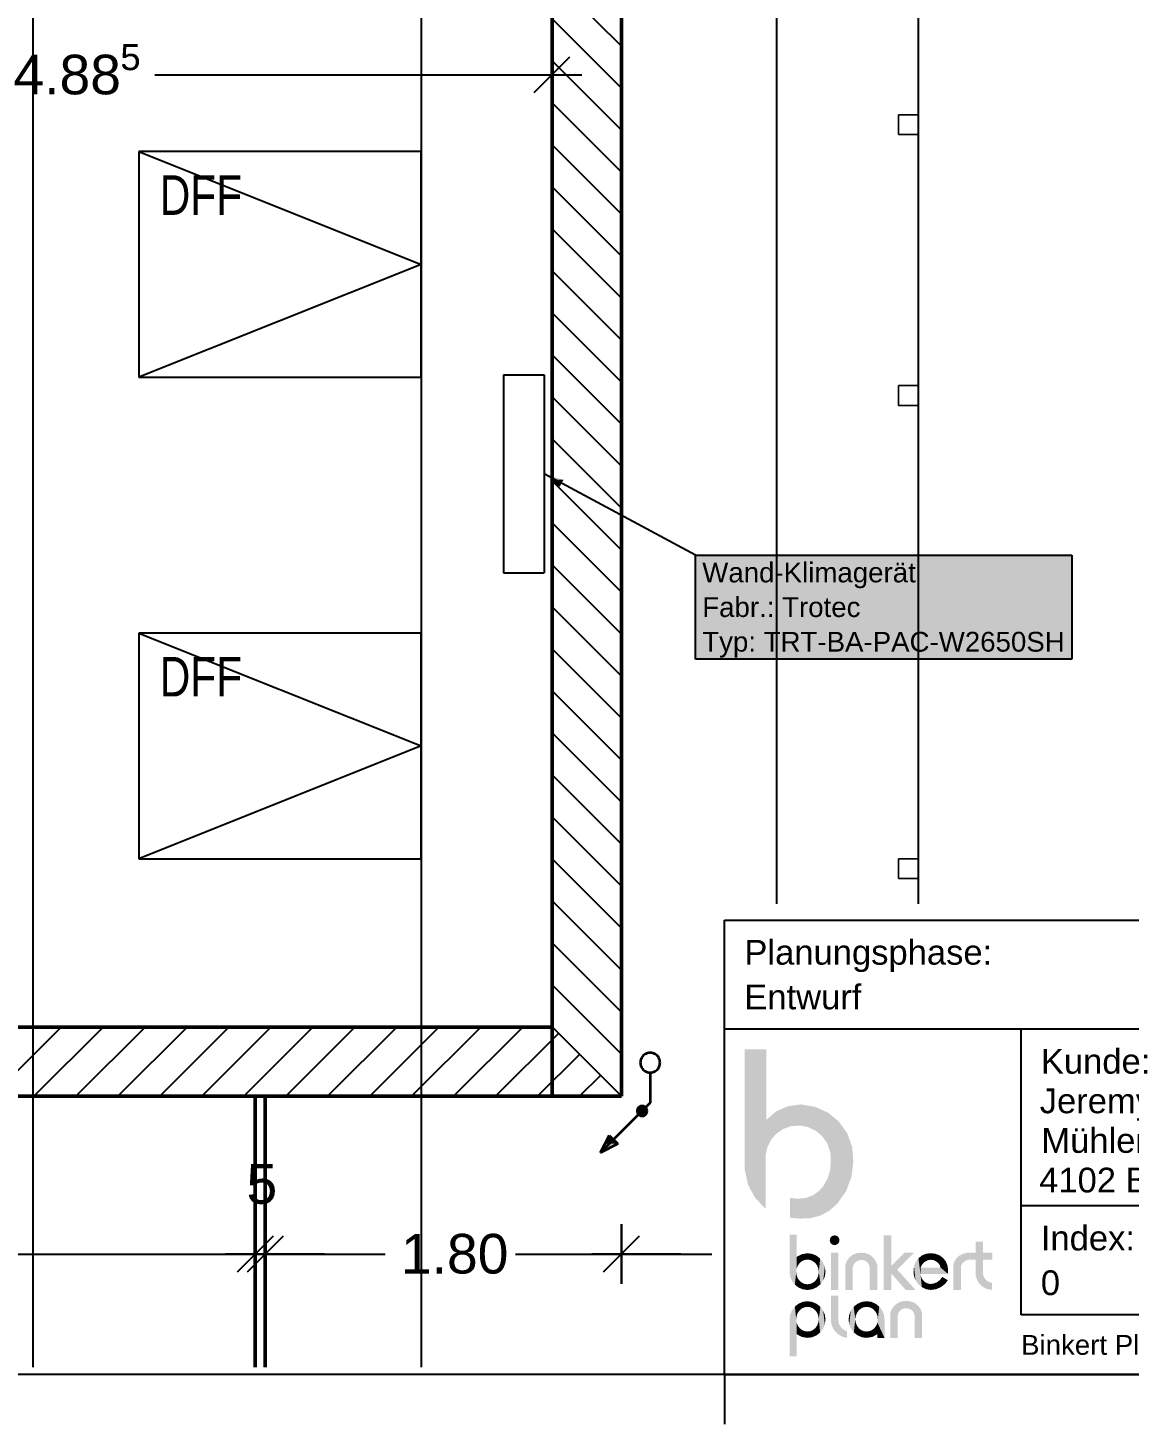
# Model space of a CAD drawing. Extents: x 0 to 756, y -25 to 420.
# Drawn here: x 333.6 to 444.9, y 0 to 141 of the extents above; entities that cross this region are included whole.
import ezdxf
from ezdxf.lldxf.tags import DXFTag

# ---------------------------------------------------------------- set-up
doc = ezdxf.new("R2010")
doc.units = 0
doc.layers.get('0').update_dxf_attribs({"lineweight": 25})
doc.layers.get('DEFPOINTS').update_dxf_attribs({"lineweight": 25})
for name, color, linetype, lineweight in [('A_Aussenwand', 7, 'Continuous', 25), ('Allgemein01', 7, 'Continuous', 13), ('Allgemein03', 7, 'Continuous', 25), ('Pfosten_ Stützen', 7, 'Continuous', 13), ('Standard', 7, 'Continuous', 25), ('Stütze Holz', 7, 'Continuous', 13), ('Wand Holz nicht tragend', 7, 'Continuous', 13), ('Wand Holz tragend', 7, 'Continuous', 13), ('X_Plankopf_PB', 7, 'Continuous', 25), ('X_Planrahmen', 7, 'Continuous', 25)]:
    doc.layers.add(name, color=color, linetype=linetype, lineweight=lineweight)
for name, color, linetype, lineweight, true_color in [('A_Dach', 1, 'Continuous', 25, 0xff0000), ('H_Heizung', 1, 'Continuous', 25, 0xff0000), ('S_Regenwasser', 7, 'Continuous', 35, 0x0080ff)]:
    doc.layers.add(name, color=color, linetype=linetype, lineweight=lineweight, true_color=true_color)
doc.styles.get("Standard").update_dxf_attribs({"font": 'arial.ttf'})
tags = doc.linetypes.add('VERDECKT2_S2', pattern=[0.27, 0.2, -0.07]).pattern_tags.tags
tags[6:7] = [DXFTag(74, 4), DXFTag(75, 0), DXFTag(340, '0'), DXFTag(46, 1.0), DXFTag(50, 0.0), DXFTag(44, 0.0), DXFTag(45, 0.0)]
tags[4:5] = [DXFTag(74, 4), DXFTag(75, 0), DXFTag(340, '0'), DXFTag(46, 1.0), DXFTag(50, 0.0), DXFTag(44, 0.0), DXFTag(45, 0.0)]

# ---------------------------------------------------------------- blocks, each defined once
blk = doc.blocks.new('Blockreferenz-A01I5YQ0IE', base_point=(404, 0))
at = {"layer": 'X_Plankopf_PB', "linetype": 'ByBlock', "lineweight": -2, "ltscale": 0.25, "true_color": 0x380282}
for points in [[(414.73, 26.52), (414.69, 27.42), (414.41, 28.28), (413.91, 29.03), (413.23, 29.62), (412.41, 30.01), (411.53, 30.16), (410.7, 30.09), (409.92, 29.81), (409.23, 29.34), (408.69, 28.71), (408.32, 27.97), (408.14, 27.16), (408.14, 21.75), (407.09, 22.84), (406.37, 24.18), (406.04, 25.66), (406.04, 37.86), (408.23, 37.86), (408.23, 30.74), (409.21, 31.59), (410.4, 32.11), (411.68, 32.29), (413.11, 32.06), (414.44, 31.47), (415.56, 30.55), (416.4, 29.37), (416.89, 28), (417.01, 26.56), (416.83, 25), (416.28, 23.53), (415.37, 22.24), (414.57, 21.54), (413.63, 21.04), (412.59, 20.78), (411.53, 20.76), (411.07, 20.79), (410.62, 20.86), (410.62, 22.85), (411.07, 22.79), (411.52, 22.77), (412.24, 22.85), (412.91, 23.1), (413.5, 23.51), (413.98, 24.05), (414.41, 24.81), (414.67, 25.64)], [(414.63, 18.57), (414.65, 18.7), (414.69, 18.82), (414.77, 18.92), (414.87, 19), (414.99, 19.04), (415.12, 19.06), (415.24, 19.04), (415.36, 19), (415.46, 18.92), (415.54, 18.82), (415.59, 18.7), (415.6, 18.57), (415.59, 18.45), (415.54, 18.33), (415.46, 18.23), (415.36, 18.15), (415.24, 18.1), (415.12, 18.09), (414.99, 18.1), (414.87, 18.15), (414.77, 18.23), (414.69, 18.33), (414.65, 18.45)], [(420.09, 13.55), (420.09, 19.07), (420.86, 19.07), (420.86, 16.01), (422.16, 17.31), (423.14, 17.31), (421.44, 15.61), (423.3, 13.55), (422.31, 13.55), (420.86, 15.19), (420.86, 13.55)], [(427.12, 13.55), (427.12, 16.15), (427.25, 16.47), (427.44, 16.76), (427.7, 17), (428.11, 17.21), (428.56, 17.31), (429.36, 17.31), (429.36, 18.44), (430.12, 18.44), (430.12, 17.31), (431.06, 17.31), (431.06, 16.6), (430.12, 16.6), (430.12, 15.12), (430.2, 14.87), (430.34, 14.64), (430.53, 14.46), (430.76, 14.34), (431.02, 14.28), (431.02, 13.55), (430.54, 13.64), (430.1, 13.86), (429.74, 14.19), (429.49, 14.61), (429.36, 15.08), (429.36, 16.6), (428.64, 16.6), (428.39, 16.52), (428.17, 16.38), (427.99, 16.17), (427.88, 15.93), (427.88, 13.55)], [(418.66, 15.85), (418.6, 16.06), (418.49, 16.25), (418.33, 16.41), (418.14, 16.52), (417.92, 16.57), (417.7, 16.57), (417.49, 16.52), (417.3, 16.41), (417.14, 16.25), (417.02, 16.06), (416.96, 15.85), (416.96, 13.55), (416.2, 13.55), (416.2, 16.08), (416.36, 16.49), (416.62, 16.84), (416.97, 17.11), (417.38, 17.27), (417.81, 17.31), (418.25, 17.27), (418.66, 17.11), (419, 16.84), (419.27, 16.49), (419.42, 16.08), (419.42, 13.55), (418.66, 13.55)], [(415.5, 12.97), (415.5, 10.57), (415.52, 10.25), (415.64, 9.95), (415.83, 9.69), (416.08, 9.5), (416.38, 9.38), (416.38, 8.7), (415.89, 8.83), (415.45, 9.08), (415.1, 9.44), (414.86, 9.88), (414.74, 10.37), (414.74, 12.97)], [(420.74, 11.21), (420.9, 11.62), (421.16, 11.97), (421.51, 12.24), (421.92, 12.4), (422.35, 12.45), (422.79, 12.4), (423.2, 12.24), (423.54, 11.97), (423.81, 11.62), (423.96, 11.21), (423.96, 8.69), (423.2, 8.69), (423.2, 10.99), (423.14, 11.2), (423.03, 11.39), (422.87, 11.54), (422.68, 11.65), (422.46, 11.7), (422.24, 11.7), (422.03, 11.65), (421.84, 11.54), (421.68, 11.39), (421.56, 11.2), (421.5, 10.99), (421.5, 8.69), (420.74, 8.69)]]:
    blk.add_hatch(color=196, dxfattribs=at).paths.add_polyline_path(points)
at = {"layer": 'X_Plankopf_PB', "color": 0, "linetype": 'ByBlock', "lineweight": -2, "ltscale": 0.25}
for p, q in [((404, 5), (404, 50.91)), ((404, 50.91), (589, 50.91)), ((589, 5), (589, 50.91)), ((589, 39.9), (404, 39.9)), ((433.96, 11.04), (433.96, 39.9)), ((514.61, 22.05), (514.61, 39.9)), ((589, 22.05), (433.96, 22.05)), ((589, 11.04), (433.96, 11.04)), ((404, 5), (589, 5)), ((594, 0), (594, 5)), ((594, 0), (589, 0))]:
    blk.add_line(p, q, dxfattribs=at)
at = {"layer": 'X_Plankopf_PB', "color": 196, "linetype": 'ByBlock', "lineweight": -2, "ltscale": 0.25, "true_color": 0x380282}
for points in [[(411.29, 19.12), (410.62, 14.94), (410.56, 15.43)], [(411.29, 19.12), (410.56, 15.43), (410.56, 19.12)], [(411.29, 19.12), (410.8, 14.48), (410.62, 14.94)], [(411.29, 19.12), (411.1, 14.09), (410.8, 14.48)], [(411.29, 19.12), (411.24, 15.37), (411.1, 14.09)], [(411.28, 15.72), (411.29, 19.12), (411.24, 15.37)], [(411.29, 16.89), (411.28, 15.72), (411.29, 19.12)], [(411.8, 17.16), (411.41, 16.03), (411.29, 16.89)], [(411.61, 16.29), (411.8, 17.16), (411.41, 16.03)], [(411.84, 16.47), (411.61, 16.29), (411.8, 17.16)], [(412.38, 17.26), (411.84, 16.47), (411.8, 17.16)], [(412.38, 17.26), (412.09, 16.58), (411.84, 16.47)], [(412.38, 17.26), (412.38, 16.61), (412.09, 16.58)], [(412.52, 16.6), (412.38, 16.61), (412.38, 17.26)], [(412.52, 16.6), (412.38, 17.26), (412.85, 17.19)], [(412.52, 16.6), (412.85, 17.19), (412.65, 16.58)], [(412.91, 16.47), (412.65, 16.58), (412.85, 17.19)], [(412.91, 16.47), (412.85, 17.19), (413.29, 17.01)], [(412.91, 16.47), (413.29, 17.01), (413.15, 16.29)], [(413.34, 16.03), (413.15, 16.29), (413.29, 17.01)], [(413.34, 16.03), (413.29, 17.01), (413.66, 16.71)], [(414.74, 13.55), (414.74, 17.32), (415.5, 13.55), (415.5, 17.32)], [(423.95, 17.04), (423.8, 15.8), (423.59, 16.75)], [(423.92, 16.05), (423.95, 17.04), (423.8, 15.8)], [(424.09, 16.27), (423.92, 16.05), (423.95, 17.04)], [(424.09, 16.27), (423.95, 17.04), (424.38, 17.21)], [(424.09, 16.27), (424.38, 17.21), (424.31, 16.44)], [(424.56, 16.55), (424.31, 16.44), (424.38, 17.21)], [(424.56, 16.55), (424.38, 17.21), (424.85, 17.26)], [(424.56, 16.55), (424.85, 17.26), (424.84, 16.6)], [(424.84, 16.6), (424.85, 17.26), (425.11, 16.56)], [(424.85, 17.26), (425.11, 16.56), (425.29, 17.21)], [(425.11, 16.56), (425.29, 17.21), (425.36, 16.45)], [(425.29, 17.21), (425.36, 16.45), (425.72, 17.05)], [(425.36, 16.45), (425.72, 17.05), (425.58, 16.28)], [(425.74, 16.06), (425.58, 16.28), (425.72, 17.05)], [(425.74, 16.06), (425.72, 17.05), (426.08, 16.78)], [(411.41, 16.03), (411.29, 16.89), (411.28, 15.72)], [(413.34, 16.03), (413.66, 16.71), (413.47, 15.72)], [(413.66, 16.71), (413.52, 15.37), (413.47, 15.72)], [(413.7, 14.13), (413.66, 16.71), (413.52, 15.37)], [(413.95, 16.33), (413.7, 14.13), (413.66, 16.71)], [(413.97, 14.51), (413.95, 16.33), (413.7, 14.13)], [(414.13, 15.89), (413.97, 14.51), (413.95, 16.33)], [(414.14, 14.95), (414.13, 15.89), (413.97, 14.51)], [(414.2, 15.42), (414.14, 14.95), (414.13, 15.89)], [(423.14, 15.95), (423.13, 15), (423.1, 15.48)], [(423.13, 15), (423.14, 15.95), (423.29, 14.55)], [(423.14, 15.95), (423.29, 14.55), (423.31, 16.38)], [(423.29, 14.55), (423.31, 16.38), (423.56, 14.15)], [(423.31, 16.38), (423.56, 14.15), (423.59, 16.75)], [(423.56, 14.15), (423.59, 16.75), (423.93, 13.84)], [(423.8, 15.8), (423.59, 16.75), (423.8, 15.17)], [(423.59, 16.75), (423.8, 15.17), (423.93, 13.84)], [(426.59, 15.17), (423.8, 15.17), (423.8, 15.8)], [(426.59, 15.17), (423.8, 15.8), (425.83, 15.8)], [(425.74, 16.06), (426.08, 16.78), (425.83, 15.8)], [(426.59, 15.17), (425.83, 15.8), (426.08, 16.78)], [(426.59, 15.17), (426.08, 16.78), (426.36, 16.43)], [(426.59, 15.17), (426.36, 16.43), (426.53, 16.01)], [(426.59, 15.17), (426.53, 16.01), (426.59, 15.56)], [(411.24, 15.37), (411.1, 14.09), (411.28, 15.02)], [(411.45, 13.81), (411.1, 14.09), (411.28, 15.02)], [(411.45, 13.81), (411.28, 15.02), (411.41, 14.7)], [(411.45, 13.81), (411.41, 14.7), (411.61, 14.45)], [(411.45, 13.81), (411.61, 14.45), (411.86, 13.63)], [(411.61, 14.45), (411.84, 14.27), (411.86, 13.63)], [(411.84, 14.27), (411.86, 13.63), (412.09, 14.16)], [(411.86, 13.63), (412.09, 14.16), (412.31, 13.55)], [(412.09, 14.16), (412.31, 13.55), (412.38, 14.12)], [(412.31, 13.55), (412.38, 14.12), (412.44, 13.55)], [(412.38, 14.12), (412.44, 13.55), (412.66, 14.16)], [(412.44, 13.55), (412.66, 14.16), (412.9, 13.63)], [(412.66, 14.16), (412.9, 13.63), (412.91, 14.27)], [(412.9, 13.63), (412.91, 14.27), (413.33, 13.83)], [(412.91, 14.27), (413.15, 14.45), (413.33, 13.83)], [(413.15, 14.45), (413.33, 13.83), (413.34, 14.7)], [(413.33, 13.83), (413.34, 14.7), (413.7, 14.13)], [(413.34, 14.7), (413.7, 14.13), (413.47, 15.02)], [(413.7, 14.13), (413.47, 15.02), (413.52, 15.37)], [(423.8, 15.17), (423.93, 13.84), (423.84, 14.91)], [(423.93, 13.84), (423.84, 14.91), (423.95, 14.67)], [(424.36, 13.63), (423.93, 13.84), (423.95, 14.67)], [(424.36, 13.63), (423.95, 14.67), (424.12, 14.46)], [(424.36, 13.63), (424.12, 14.46), (424.33, 14.29)], [(424.36, 13.63), (424.33, 14.29), (424.57, 14.19)], [(424.36, 13.63), (424.57, 14.19), (424.84, 13.55)], [(424.57, 14.19), (424.84, 14.15), (424.84, 13.55)], [(424.84, 14.15), (424.84, 13.55), (425.19, 14.21)], [(424.84, 13.55), (425.19, 14.21), (425.35, 13.62)], [(425.19, 14.21), (425.35, 13.62), (425.51, 14.36)], [(425.35, 13.62), (425.51, 14.36), (425.83, 13.82)], [(425.51, 14.36), (425.78, 14.58), (425.83, 13.82)], [(425.78, 14.58), (425.83, 13.82), (426, 14.86)], [(425.83, 13.82), (426, 14.86), (426.25, 14.13)], [(426, 14.86), (426.25, 14.13), (426.57, 14.53)], [(411.29, 6.84), (410.62, 11.02), (410.8, 11.48)], [(411.29, 6.84), (410.8, 11.48), (411.1, 11.87)], [(411.47, 12.16), (411.28, 10.94), (411.1, 11.87)], [(411.28, 10.94), (411.1, 11.87), (411.24, 10.59)], [(411.1, 11.87), (411.24, 10.59), (411.29, 6.84)], [(411.41, 11.26), (411.47, 12.16), (411.28, 10.94)], [(411.61, 11.51), (411.41, 11.26), (411.47, 12.16)], [(411.91, 12.35), (411.61, 11.51), (411.47, 12.16)], [(411.91, 12.35), (411.84, 11.7), (411.61, 11.51)], [(411.91, 12.35), (412.09, 11.8), (411.84, 11.7)], [(411.91, 12.35), (412.38, 12.41), (412.09, 11.8)], [(412.38, 12.41), (412.38, 11.84), (412.09, 11.8)], [(412.85, 12.34), (412.66, 11.8), (412.38, 12.41)], [(412.66, 11.8), (412.38, 12.41), (412.38, 11.84)], [(412.91, 11.7), (412.85, 12.34), (412.66, 11.8)], [(413.3, 12.15), (412.91, 11.7), (412.85, 12.34)], [(413.3, 12.15), (413.15, 11.51), (412.91, 11.7)], [(413.34, 11.26), (413.3, 12.15), (413.15, 11.51)], [(413.68, 11.86), (413.34, 11.26), (413.3, 12.15)], [(413.47, 10.94), (413.68, 11.86), (413.34, 11.26)], [(413.52, 10.59), (413.47, 10.94), (413.68, 11.86)], [(413.52, 10.59), (413.66, 9.25), (413.68, 11.86)], [(413.66, 9.25), (413.68, 11.86), (413.95, 9.63)], [(413.68, 11.86), (413.95, 9.63), (413.96, 11.47)], [(413.95, 9.63), (413.96, 11.47), (414.13, 10.07)], [(413.96, 11.47), (414.13, 10.07), (414.14, 11.02)], [(416.59, 11.02), (416.59, 10.07), (416.76, 11.47)], [(416.59, 10.07), (416.76, 11.47), (416.78, 9.63)], [(416.76, 11.47), (416.78, 9.63), (417.05, 11.86)], [(416.78, 9.63), (417.05, 11.86), (417.06, 9.25)], [(417.05, 11.86), (417.26, 10.94), (417.43, 12.15)], [(417.06, 9.25), (417.21, 10.59), (417.05, 11.86)], [(417.21, 10.59), (417.05, 11.86), (417.26, 10.94)], [(417.26, 10.94), (417.43, 12.15), (417.39, 11.26)], [(417.58, 11.51), (417.39, 11.26), (417.43, 12.15)], [(417.58, 11.51), (417.43, 12.15), (417.87, 12.34)], [(417.58, 11.51), (417.87, 12.34), (417.82, 11.7)], [(418.07, 11.8), (417.82, 11.7), (417.87, 12.34)], [(418.07, 11.8), (417.87, 12.34), (418.35, 12.41)], [(418.07, 11.8), (418.35, 12.41), (418.35, 11.84)], [(418.82, 12.35), (418.35, 11.84), (418.35, 12.41)], [(418.82, 12.35), (418.64, 11.8), (418.35, 11.84)], [(418.82, 12.35), (418.89, 11.7), (418.64, 11.8)], [(418.82, 12.35), (419.26, 12.16), (418.89, 11.7)], [(419.26, 12.16), (419.12, 11.51), (418.89, 11.7)], [(419.32, 11.26), (419.26, 12.16), (419.12, 11.51)], [(419.63, 11.87), (419.32, 11.26), (419.26, 12.16)], [(419.45, 10.94), (419.63, 11.87), (419.32, 11.26)], [(419.49, 10.59), (419.45, 10.94), (419.63, 11.87)], [(420.17, 8.69), (419.49, 10.59), (419.63, 11.87)], [(420.17, 8.69), (419.63, 11.87), (419.93, 11.48)], [(420.17, 8.69), (419.93, 11.48), (420.11, 11.02)], [(411.29, 6.84), (410.56, 10.53), (410.62, 11.02)], [(411.29, 6.84), (410.56, 6.84), (410.56, 10.53)], [(411.24, 10.59), (411.29, 6.84), (411.28, 10.24)], [(411.29, 6.84), (411.28, 10.24), (411.29, 9.08)], [(411.28, 10.24), (411.29, 9.08), (411.41, 9.93)], [(411.29, 9.08), (411.41, 9.93), (411.8, 8.8)], [(411.41, 9.93), (411.8, 8.8), (411.61, 9.67)], [(413.15, 9.67), (413.29, 8.96), (413.34, 9.93)], [(413.29, 8.96), (413.34, 9.93), (413.66, 9.25)], [(413.34, 9.93), (413.66, 9.25), (413.47, 10.24)], [(413.47, 10.24), (413.52, 10.59), (413.66, 9.25)], [(414.13, 10.07), (414.14, 11.02), (414.2, 10.54)], [(416.53, 10.54), (416.59, 11.02), (416.59, 10.07)], [(417.26, 10.24), (417.06, 9.25), (417.21, 10.59)], [(417.44, 8.96), (417.26, 10.24), (417.06, 9.25)], [(417.39, 9.93), (417.44, 8.96), (417.26, 10.24)], [(417.44, 8.96), (417.39, 9.93), (417.58, 9.67)], [(419.12, 9.67), (419.44, 9.08), (419.32, 9.93)], [(419.44, 9.08), (419.32, 9.93), (419.45, 10.24)], [(420.17, 8.69), (419.44, 9.08), (419.45, 10.24)], [(420.17, 8.69), (419.45, 10.24), (419.49, 10.59)], [(420.17, 8.69), (420.11, 11.02), (420.17, 10.53)], [(411.8, 8.8), (411.61, 9.67), (411.84, 9.49)], [(412.38, 8.71), (411.8, 8.8), (411.84, 9.49)], [(412.38, 8.71), (411.84, 9.49), (412.09, 9.39)], [(412.38, 8.71), (412.09, 9.39), (412.38, 9.35)], [(412.85, 8.77), (412.38, 8.71), (412.52, 9.36)], [(412.38, 8.71), (412.38, 9.35), (412.52, 9.36)], [(412.85, 8.77), (412.52, 9.36), (412.65, 9.38)], [(412.85, 8.77), (412.65, 9.38), (412.91, 9.49)], [(412.85, 8.77), (412.91, 9.49), (413.29, 8.96)], [(412.91, 9.49), (413.15, 9.67), (413.29, 8.96)], [(417.88, 8.77), (417.44, 8.96), (417.58, 9.67)], [(417.88, 8.77), (417.58, 9.67), (417.82, 9.49)], [(417.88, 8.77), (417.82, 9.49), (418.08, 9.38)], [(417.88, 8.77), (418.08, 9.38), (418.35, 8.71)], [(418.08, 9.38), (418.2, 9.36), (418.35, 8.71)], [(418.2, 9.36), (418.35, 8.71), (418.35, 9.35)], [(418.35, 9.35), (418.93, 8.8), (418.64, 9.39)], [(418.35, 8.71), (418.35, 9.35), (418.93, 8.8)], [(418.64, 9.39), (418.89, 9.49), (418.93, 8.8)], [(418.89, 9.49), (418.93, 8.8), (419.12, 9.67)], [(418.93, 8.8), (419.12, 9.67), (419.44, 9.08)], [(420.17, 8.69), (419.44, 8.69), (419.44, 9.08)]]:
    blk.add_solid(points, dxfattribs=at)
at = {"layer": 'X_Plankopf_PB', "color": 0, "linetype": 'ByBlock', "lineweight": -2, "ltscale": 0.25, "attachment_point": 1}
for s, insert, char_height in [('{\\fArial;Planungsphase:}', (406, 48.91), 2.5), ('{\\fArial;Auftragsnummer:}', (560.53, 48.87), 2.5), ('{\\fArial;2023-12-1}', (571.82, 44.4), 2.5), ('{\\fArial;Kunde:}', (435.96, 37.9), 2.5), ('{\\fArial;Objekt:}', (516.61, 37.86), 2.5), ('{\\fArial;Index:}', (435.96, 20.04), 2.5), ('{\\fArial;Gez.:}', (452.81, 20), 2.5), ('{\\fArial;Gepr.:}', (463.66, 20), 2.5), ('{\\fArial;Datum:}', (475.87, 20.04), 2.5), ('{\\fArial;Mst.:}', (496.02, 20.04), 2.5), ('{\\fArial;Plannr.:}', (506.02, 20.04), 2.5), ('{\\fArial;0}', (435.96, 15.53), 2.5), ('{\\fArial;1:50}', (496.02, 15.54), 2.5), ('{\\fArial;A2}', (506.02, 15.54), 2.5), ('{\\fArial;Binkert Plan GmbH, Am Riedbach 3, 79774 Albbruck-Birndorf, +49 7753 97779 0, info@binkertplan.de, www.binkertplan.de}', (433.96, 9), 2)]:
    blk.add_mtext(s, dxfattribs=dict(at, insert=insert, char_height=char_height))
at = {"layer": 'X_Plankopf_PB', "color": 0, "lineweight": -2, "attachment_point": 1}
for s, insert, char_height in [('{\\fArial;HLS}', (463.94, 48.91), 2.5), ('{\\fArial;Entwurf}', (405.99, 44.4), 2.5), ('{\\fArial;Grundriss DG}', (463.84, 44.4), 2.5), ('{\\fArial;Jeremy Tammik}', (435.85, 33.9), 2.5), ('{\\fArial;MFH Jeremy Tammik}', (516.72, 33.9), 2.5), ('{\\fArial;Mühlensteig 7}', (436.01, 29.9), 2.5), ('{\\fArial;4102 Binningen CH}', (435.79, 25.9), 2.5), ('{\\fArial;VI}', (452.53, 15.54), 2.5), ('{\\fArial;18.10.2024}', (475.96, 15.54), 2.5), ('{\\fArial;A2}', (585.58, 3.5), 2)]:
    blk.add_mtext(s, dxfattribs=dict(at, insert=insert, char_height=char_height))
blk = doc.blocks.new('Blockreferenz-A01I5YQ6IE', base_point=(0, -25))
at = {"layer": 'X_Planrahmen', "color": 0, "linetype": 'ByBlock', "lineweight": -2, "ltscale": 0.25}
for p, q in [((589, 5), (20, 5)), ((404, 5), (404, 0))]:
    blk.add_line(p, q, dxfattribs=at)
blk = doc.blocks.new('Referenz-A01I5YQ8IE')
at = {"layer": 'Allgemein01', "color": 0, "linetype": 'VERDECKT2_S2', "lineweight": -2, "ltscale": 0.25}
for p, q in [((334.07, 414.47), (334.07, 5.76)), ((373.32, 414.47), (373.32, 5.76))]:
    blk.add_line(p, q, dxfattribs=at)
at = {"layer": 'Allgemein03', "color": 0, "lineweight": -2}
blk.add_line((423.57, 414.47), (423.57, 52.55), dxfattribs=at)
at = {"layer": 'Allgemein03', "color": 0, "linetype": 'VERDECKT2_S2', "lineweight": -2, "ltscale": 0.25}
for p, q in [((373.32, 128.55), (344.81, 128.55)), ((344.81, 128.55), (344.81, 105.75)), ((344.81, 128.55), (373.32, 117.15)), ((373.32, 105.75), (373.32, 128.55)), ((373.32, 117.15), (344.81, 105.75)), ((344.81, 105.75), (373.32, 105.75)), ((373.32, 79.9), (344.81, 79.9)), ((344.81, 79.9), (344.81, 57.1)), ((344.81, 79.9), (373.32, 68.5)), ((373.32, 57.1), (373.32, 79.9)), ((373.32, 68.5), (344.81, 57.1)), ((344.81, 57.1), (373.32, 57.1))]:
    blk.add_line(p, q, dxfattribs=at)
at = {"layer": 'Allgemein03', "color": 0, "lineweight": 13}
for p, q in [((149.57, 33.11), (357.57, 33.11)), ((150.57, 33.11), (356.57, 33.11)), ((356.57, 33.11), (356.57, 5.76)), ((357.57, 33.11), (357.57, 5.76))]:
    blk.add_line(p, q, dxfattribs=at)
at = {"layer": 'Allgemein03', "color": 0, "linetype": 'VERDECKT2_S2', "lineweight": 13, "ltscale": 0.13}
for p, q in [((150.57, 33.11), (356.57, 33.11)), ((356.57, 33.11), (356.57, 5.76))]:
    blk.add_line(p, q, dxfattribs=at)
at = {"layer": 'DEFPOINTS', "color": 0, "linetype": 'Continuous', "lineweight": -2, "ltscale": 0.25}
for p, q in [((373.32, 128.55), (373.32, 128.55)), ((373.32, 128.55), (373.32, 128.55)), ((373.32, 105.75), (373.32, 105.75)), ((373.32, 105.75), (373.32, 105.75)), ((373.32, 79.9), (373.32, 79.9)), ((373.32, 79.9), (373.32, 79.9)), ((373.32, 57.1), (373.32, 57.1)), ((373.32, 57.1), (373.32, 57.1)), ((386.57, 40.11), (386.57, 40.11)), ((386.57, 40.11), (386.57, 40.11)), ((386.57, 40.11), (386.57, 40.11)), ((386.57, 40.11), (386.57, 40.11)), ((386.57, 40.11), (386.57, 40.11)), ((386.57, 40.11), (386.57, 40.11)), ((386.57, 40.11), (386.57, 40.11)), ((386.57, 40.11), (386.57, 40.11)), ((356.57, 33.11), (356.57, 33.11)), ((356.57, 33.11), (356.57, 33.11)), ((357.57, 33.11), (357.57, 33.11)), ((357.57, 33.11), (357.57, 33.11)), ((393.57, 33.11), (393.57, 33.11)), ((393.57, 33.11), (393.57, 33.11)), ((393.57, 33.11), (393.57, 33.11)), ((393.57, 33.11), (393.57, 33.11)), ((393.57, 33.11), (393.57, 33.11)), ((393.57, 33.11), (393.57, 33.11)), ((393.57, 33.11), (393.57, 33.11)), ((393.57, 33.11), (393.57, 33.11)), ((393.57, 33.11), (393.57, 33.11)), ((393.57, 33.11), (393.57, 33.11)), ((393.57, 33.11), (393.57, 33.11)), ((356.57, 17.18), (356.57, 17.18)), ((357.57, 17.18), (357.57, 17.18)), ((393.57, 17.18), (393.57, 17.18))]:
    blk.add_line(p, q, dxfattribs=at)
at = {"layer": 'Standard', "color": 0, "lineweight": -2}
for p, q in [((409.29, 52.55), (409.29, 204.48)), ((386.57, 133.3), (386.57, 139.3)), ((384.77, 134.5), (388.37, 138.1)), ((346.4, 136.3), (386.57, 136.3)), ((380.57, 136.3), (389.57, 136.3)), ((356.57, 14.18), (356.57, 20.18)), ((356.57, 20.18), (356.57, 14.18)), ((357.57, 14.18), (357.57, 20.18)), ((357.57, 20.18), (357.57, 14.18)), ((393.57, 14.18), (393.57, 20.18)), ((393.57, 20.18), (393.57, 14.18)), ((354.77, 15.38), (358.37, 18.98)), ((358.37, 18.98), (354.77, 15.38)), ((355.77, 15.38), (359.37, 18.98)), ((359.37, 18.98), (355.77, 15.38)), ((391.77, 15.38), (395.37, 18.98)), ((395.37, 18.98), (391.77, 15.38)), ((261.8, 17.18), (356.57, 17.18)), ((350.57, 17.18), (359.57, 17.18)), ((351.57, 17.18), (360.57, 17.18)), ((362.57, 17.18), (353.57, 17.18)), ((363.57, 17.18), (354.57, 17.18)), ((356.57, 17.18), (357.57, 17.18)), ((357.57, 17.18), (369.68, 17.18)), ((382.88, 17.18), (393.57, 17.18)), ((387.57, 17.18), (396.57, 17.18)), ((399.57, 17.18), (390.57, 17.18)), ((393.57, 17.18), (402.71, 17.18))]:
    blk.add_line(p, q, dxfattribs=at)
at = {"layer": 'Stütze Holz', "color": 0, "linetype": 'Continuous', "ltscale": 0.13}
for p, q in [((423.57, 132.27), (421.57, 132.27)), ((421.57, 132.27), (421.57, 130.27)), ((421.57, 132.27), (423.57, 132.27)), ((421.57, 130.27), (421.57, 132.27)), ((421.57, 132.27), (421.57, 132.27)), ((423.57, 130.27), (423.57, 132.27)), ((423.57, 132.27), (423.57, 130.27)), ((423.57, 132.27), (423.57, 132.27)), ((421.57, 130.27), (423.57, 130.27)), ((423.57, 130.27), (421.57, 130.27)), ((421.57, 130.27), (421.57, 130.27)), ((423.57, 130.27), (423.57, 130.27)), ((423.57, 104.91), (421.57, 104.91)), ((421.57, 104.91), (421.57, 102.91)), ((421.57, 104.91), (423.57, 104.91)), ((421.57, 102.91), (421.57, 104.91)), ((421.57, 104.91), (421.57, 104.91)), ((423.57, 102.91), (423.57, 104.91)), ((423.57, 104.91), (423.57, 102.91)), ((423.57, 104.91), (423.57, 104.91)), ((421.57, 102.91), (423.57, 102.91)), ((423.57, 102.91), (421.57, 102.91)), ((421.57, 102.91), (421.57, 102.91)), ((423.57, 102.91), (423.57, 102.91)), ((423.57, 57.1), (421.57, 57.1)), ((421.57, 57.1), (421.57, 55.1)), ((421.57, 57.1), (423.57, 57.1)), ((421.57, 55.1), (421.57, 57.1)), ((421.57, 57.1), (421.57, 57.1)), ((423.57, 55.1), (423.57, 57.1)), ((423.57, 57.1), (423.57, 55.1)), ((423.57, 57.1), (423.57, 57.1)), ((421.57, 55.1), (423.57, 55.1)), ((423.57, 55.1), (421.57, 55.1)), ((421.57, 55.1), (421.57, 55.1)), ((423.57, 55.1), (423.57, 55.1))]:
    blk.add_line(p, q, dxfattribs=at)
at = {"layer": 'Wand Holz nicht tragend', "color": 0, "lineweight": 50}
for p, q in [((357.57, 33.11), (356.57, 33.11)), ((356.57, 33.11), (356.57, 5.76)), ((356.57, 33.11), (357.57, 33.11)), ((356.57, 5.76), (356.57, 33.11)), ((356.57, 33.11), (356.57, 33.11)), ((357.57, 5.76), (357.57, 33.11)), ((357.57, 33.11), (357.57, 5.76)), ((357.57, 33.11), (357.57, 33.11))]:
    blk.add_line(p, q, dxfattribs=at)
at = {"layer": 'Wand Holz tragend', "color": 0, "lineweight": 50}
for p, q in [((386.57, 393.17), (386.57, 33.11)), ((386.57, 33.11), (386.57, 393.17)), ((393.57, 33.11), (393.57, 393.17)), ((393.57, 393.17), (393.57, 33.11)), ((120.57, 40.11), (386.57, 40.11)), ((386.57, 40.11), (253.57, 40.11)), ((386.57, 33.11), (386.57, 40.11)), ((386.57, 40.11), (386.57, 33.11)), ((386.57, 40.11), (386.57, 40.11)), ((386.57, 33.11), (120.57, 33.11)), ((253.57, 33.11), (386.57, 33.11)), ((386.57, 33.11), (393.57, 33.11)), ((393.57, 33.11), (386.57, 33.11)), ((386.57, 33.11), (386.57, 33.11)), ((386.57, 33.11), (386.57, 33.11)), ((393.57, 33.11), (393.57, 33.11))]:
    blk.add_line(p, q, dxfattribs=at)
at = {"layer": 'Pfosten_ Stützen', "color": 0, "lineweight": -2, "char_height": 4, "attachment_point": 1}
for insert in [(346.91, 126.15), (346.91, 77.5)]:
    blk.add_mtext('{\\W0.8;\\fPosterama Text Light;DFF}', dxfattribs=dict(at, insert=insert))
at = {"layer": 'Standard', "color": 0, "lineweight": -2, "attachment_point": 1}
for s, insert, char_height in [('{\\fArial;4.88}', (332.12, 138.33), 4), ('{\\fArial;5}', (342.93, 139.41), 2.64), ('{\\fArial;5}', (355.68, 26.26), 4), ('{\\fArial;1.80}', (371.28, 19.21), 4)]:
    blk.add_mtext(s, dxfattribs=dict(at, insert=insert, char_height=char_height))
blk = doc.blocks.new('Wand-A01I5YQIIE', base_point=(386.57, 33.11))
at = {"color": 0, "linetype": 'ByBlock', "lineweight": -2, "ltscale": 0.25}
for p, q in [((393.57, 393.17), (393.57, 33.11)), ((386.57, 151.77), (386.57, 40.11))]:
    blk.add_line(p, q, dxfattribs=at)
at = {"color": 0, "lineweight": -2}
for p, q in [((386.57, 146.19), (393.57, 139.19)), ((386.57, 141.95), (393.57, 134.95)), ((386.57, 137.71), (393.57, 130.71)), ((386.57, 133.46), (393.57, 126.46)), ((386.57, 129.22), (393.57, 122.22)), ((386.57, 124.98), (393.57, 117.98)), ((386.57, 120.73), (393.57, 113.73)), ((386.57, 116.49), (393.57, 109.49)), ((386.57, 112.25), (393.57, 105.25)), ((386.57, 108.01), (393.57, 101.01)), ((386.57, 103.76), (393.57, 96.76)), ((386.57, 99.52), (393.57, 92.52)), ((386.57, 95.28), (393.57, 88.28)), ((386.57, 91.04), (393.57, 84.04)), ((386.57, 86.79), (393.57, 79.79)), ((386.57, 82.55), (393.57, 75.55)), ((386.57, 78.31), (393.57, 71.31)), ((386.57, 74.07), (393.57, 67.07)), ((386.57, 69.82), (393.57, 62.82)), ((386.57, 65.58), (393.57, 58.58)), ((386.57, 61.34), (393.57, 54.34)), ((386.57, 57.1), (393.57, 50.1)), ((386.57, 52.85), (393.57, 45.85)), ((386.57, 48.61), (393.57, 41.61)), ((386.57, 44.37), (393.57, 37.37)), ((386.57, 40.12), (393.57, 33.12))]:
    blk.add_line(p, q, dxfattribs=at)
blk = doc.blocks.new('Wand-A01I5YQKIE', base_point=(113.57, 33.11))
at = {"color": 0, "linetype": 'ByBlock', "lineweight": -2, "ltscale": 0.25}
for p, q in [((386.57, 40.11), (302.77, 40.11)), ((393.57, 33.11), (302.77, 33.11))]:
    blk.add_line(p, q, dxfattribs=at)
at = {"color": 0, "lineweight": -2}
for p, q in [((336.94, 40.11), (329.94, 33.11)), ((341.18, 40.11), (334.18, 33.11)), ((345.43, 40.11), (338.43, 33.11)), ((349.67, 40.11), (342.67, 33.11)), ((353.91, 40.11), (346.91, 33.11)), ((358.15, 40.11), (351.15, 33.11)), ((362.4, 40.11), (355.4, 33.11)), ((366.64, 40.11), (359.64, 33.11)), ((370.88, 40.11), (363.88, 33.11)), ((375.13, 40.11), (368.13, 33.11)), ((379.37, 40.11), (372.37, 33.11)), ((383.61, 40.11), (376.61, 33.11)), ((387.21, 39.47), (380.85, 33.11)), ((389.33, 37.35), (385.1, 33.11)), ((391.45, 35.22), (389.34, 33.11))]:
    blk.add_line(p, q, dxfattribs=at)
blk = doc.blocks.new('Dachfläche-A01I5YRMIE', base_point=(253.57, 33.11))
at = {"color": 0, "linetype": 'ByBlock', "lineweight": -2, "ltscale": 0.25}
for p, q in [((393.57, 393.17), (393.57, 33.11)), ((393.57, 33.11), (253.57, 33.11))]:
    blk.add_line(p, q, dxfattribs=at)
blk = doc.blocks.new('Fallleitung Abwasser-A01I5YSOIE', base_point=(391.43, 27.39))
at = {"color": 0, "lineweight": -2}
for p, q in [((395.31, 31.28), (391.43, 27.39)), ((395.18, 31.76), (395.17, 31.69)), ((395.17, 31.69), (395.17, 31.63)), ((395.17, 31.63), (395.17, 31.56)), ((395.17, 31.56), (395.18, 31.5)), ((395.21, 31.82), (395.18, 31.76)), ((395.18, 31.5), (395.21, 31.44)), ((395.23, 31.88), (395.21, 31.82)), ((395.21, 31.44), (395.23, 31.38)), ((395.27, 31.93), (395.23, 31.88)), ((395.23, 31.38), (395.27, 31.33)), ((395.31, 31.98), (395.27, 31.93)), ((395.27, 31.33), (395.31, 31.28)), ((395.36, 32.03), (395.31, 31.98)), ((395.31, 31.28), (395.36, 31.23)), ((395.42, 32.06), (395.36, 32.03)), ((395.36, 31.23), (395.42, 31.2)), ((395.48, 32.09), (395.42, 32.06)), ((395.42, 31.2), (395.48, 31.17)), ((395.54, 32.11), (395.48, 32.09)), ((395.48, 31.17), (395.54, 31.15)), ((395.6, 32.13), (395.54, 32.11)), ((395.54, 31.15), (395.6, 31.13)), ((395.67, 32.13), (395.6, 32.13)), ((395.6, 31.13), (395.67, 31.13)), ((395.73, 32.13), (395.67, 32.13)), ((395.67, 31.13), (395.73, 31.13)), ((395.8, 32.11), (395.73, 32.13)), ((395.73, 31.13), (395.8, 31.15)), ((395.86, 32.09), (395.8, 32.11)), ((395.8, 31.15), (395.86, 31.17)), ((395.92, 32.06), (395.86, 32.09)), ((395.86, 31.17), (395.92, 31.2)), ((395.97, 32.03), (395.92, 32.06)), ((395.92, 31.2), (395.97, 31.23)), ((396.02, 31.98), (395.97, 32.03)), ((395.97, 31.23), (396.02, 31.28)), ((396.06, 31.93), (396.02, 31.98)), ((396.02, 31.28), (396.06, 31.33)), ((396.1, 31.88), (396.06, 31.93)), ((396.06, 31.33), (396.1, 31.38)), ((396.13, 31.82), (396.1, 31.88)), ((396.1, 31.38), (396.13, 31.44)), ((396.15, 31.76), (396.13, 31.82)), ((396.13, 31.44), (396.15, 31.5)), ((396.16, 31.69), (396.15, 31.76)), ((396.15, 31.5), (396.16, 31.56)), ((396.17, 31.63), (396.16, 31.69)), ((396.16, 31.56), (396.17, 31.63)), ((392.35, 29.16), (391.43, 27.39)), ((393.2, 28.31), (391.43, 27.39)), ((392.35, 29.16), (393.2, 28.31))]:
    blk.add_line(p, q, dxfattribs=at)
for points in [[(396.17, 31.63), (395.17, 31.63), (396.15, 31.76)], [(395.17, 31.63), (396.15, 31.76), (395.18, 31.76)], [(395.18, 31.5), (396.17, 31.63), (395.17, 31.63)], [(396.15, 31.76), (395.18, 31.76), (396.1, 31.88)], [(395.18, 31.76), (396.1, 31.88), (395.23, 31.88)], [(396.15, 31.5), (395.18, 31.5), (396.17, 31.63)], [(395.23, 31.38), (396.15, 31.5), (395.18, 31.5)], [(396.1, 31.88), (395.23, 31.88), (396.02, 31.98)], [(395.23, 31.88), (396.02, 31.98), (395.31, 31.98)], [(396.1, 31.38), (395.23, 31.38), (396.15, 31.5)], [(395.31, 31.28), (396.1, 31.38), (395.23, 31.38)], [(396.02, 31.98), (395.31, 31.98), (395.92, 32.06)], [(395.31, 31.98), (395.92, 32.06), (395.42, 32.06)], [(396.02, 31.28), (395.31, 31.28), (396.1, 31.38)], [(395.42, 31.2), (396.02, 31.28), (395.31, 31.28)], [(395.92, 32.06), (395.42, 32.06), (395.8, 32.11)], [(395.42, 32.06), (395.8, 32.11), (395.54, 32.11)], [(395.92, 31.2), (395.42, 31.2), (396.02, 31.28)], [(395.54, 31.15), (395.92, 31.2), (395.42, 31.2)], [(395.8, 32.11), (395.54, 32.11), (395.67, 32.13)], [(395.8, 31.15), (395.54, 31.15), (395.92, 31.2)], [(395.67, 31.13), (395.8, 31.15), (395.54, 31.15)], [(391.43, 27.39), (393.2, 28.31), (391.91, 28.31)], [(393.2, 28.31), (391.91, 28.31), (392.35, 29.16)]]:
    blk.add_solid(points, dxfattribs=at)
blk = doc.blocks.new('Regenwasserablauf-A01I5YSUIE', base_point=(395.48, 35.51))
at = {"color": 0, "linetype": 'ByBlock', "lineweight": -2, "ltscale": 0.35}
for p, q in [((395.51, 36.77), (395.49, 36.64)), ((395.56, 36.89), (395.51, 36.77)), ((395.61, 37.01), (395.56, 36.89)), ((395.69, 37.12), (395.61, 37.01)), ((395.77, 37.22), (395.69, 37.12)), ((395.87, 37.3), (395.77, 37.22)), ((395.98, 37.37), (395.87, 37.3)), ((396.1, 37.43), (395.98, 37.37)), ((396.22, 37.47), (396.1, 37.43)), ((396.35, 37.5), (396.22, 37.47)), ((396.48, 37.51), (396.35, 37.5)), ((396.61, 37.5), (396.48, 37.51)), ((396.74, 37.47), (396.61, 37.5)), ((396.86, 37.43), (396.74, 37.47)), ((396.98, 37.37), (396.86, 37.43)), ((397.09, 37.3), (396.98, 37.37)), ((397.19, 37.22), (397.09, 37.3)), ((397.27, 37.12), (397.19, 37.22)), ((397.35, 37.01), (397.27, 37.12)), ((397.4, 36.89), (397.35, 37.01)), ((397.45, 36.77), (397.4, 36.89)), ((397.47, 36.64), (397.45, 36.77)), ((395.49, 36.64), (395.48, 36.51)), ((395.48, 36.51), (395.49, 36.38)), ((395.49, 36.38), (395.51, 36.25)), ((395.51, 36.25), (395.56, 36.13)), ((395.56, 36.13), (395.61, 36.01)), ((395.61, 36.01), (395.69, 35.9)), ((395.69, 35.9), (395.77, 35.8)), ((395.77, 35.8), (395.87, 35.71)), ((395.87, 35.71), (395.98, 35.64)), ((395.98, 35.64), (396.1, 35.58)), ((396.1, 35.58), (396.22, 35.54)), ((396.22, 35.54), (396.35, 35.52)), ((396.35, 35.52), (396.48, 35.51)), ((396.48, 35.51), (396.61, 35.52)), ((396.61, 35.52), (396.74, 35.54)), ((396.74, 35.54), (396.86, 35.58)), ((396.86, 35.58), (396.98, 35.64)), ((396.98, 35.64), (397.09, 35.71)), ((397.09, 35.71), (397.19, 35.8)), ((397.19, 35.8), (397.27, 35.9)), ((397.27, 35.9), (397.35, 36.01)), ((397.35, 36.01), (397.4, 36.13)), ((397.4, 36.13), (397.45, 36.25)), ((397.45, 36.25), (397.47, 36.38)), ((397.48, 36.51), (397.47, 36.64)), ((397.47, 36.38), (397.48, 36.51))]:
    blk.add_line(p, q, dxfattribs=at)
blk = doc.blocks.new('Abwasserleitung-A01I5YT2IE', base_point=(396.02, 31.98))
at = {"color": 0, "linetype": 'ByBlock', "lineweight": -2, "ltscale": 0.35}
for p, q in [((396.48, 35.51), (396.48, 32.44)), ((396.48, 32.44), (396.02, 31.98))]:
    blk.add_line(p, q, dxfattribs=at)
blk = doc.blocks.new('Wand-Klimagerät-A01I5YU0IE', base_point=(381.65, 85.98))
at = {"color": 0, "linetype": 'ByBlock', "lineweight": -2, "ltscale": 0.25}
for p, q in [((381.65, 105.98), (381.65, 85.98)), ((381.65, 105.98), (385.75, 105.98)), ((385.75, 105.98), (385.75, 85.98)), ((381.65, 85.98), (385.75, 85.98))]:
    blk.add_line(p, q, dxfattribs=at)
blk = doc.blocks.new('Bauteilbeschriftung-A01I5YU2IE', base_point=(385.75, 77.28))
at = {"color": 0, "linetype": 'ByBlock', "lineweight": -2, "ltscale": 0.25}
blk.add_line((401.07, 87.78), (385.75, 95.98), dxfattribs=at)
at = {"color": 0, "lineweight": -2}
for p, q in [((401.07, 87.78), (439.08, 87.78)), ((401.07, 77.28), (401.07, 87.78)), ((439.08, 87.78), (439.08, 77.28)), ((439.08, 77.28), (401.07, 77.28))]:
    blk.add_line(p, q, dxfattribs=at)
at = {"color": 0, "linetype": 'ByBlock', "lineweight": -2, "ltscale": 0.25}
for points in [[(387.71, 95.39), (386.47, 95.39), (385.75, 95.98)], [(387.33, 94.68), (387.71, 95.39), (386.47, 95.39)]]:
    blk.add_solid(points, dxfattribs=at)
at = {"color": 7, "linetype": 'ByBlock', "lineweight": -2, "ltscale": 0.25, "true_color": 0xffffff}
for points in [[(401.07, 77.28), (439.08, 77.28), (401.07, 87.78)], [(439.08, 77.28), (401.07, 87.78), (439.08, 87.78)]]:
    blk.add_solid(points, dxfattribs=at)
at = {"color": 0, "linetype": 'ByBlock', "lineweight": -2, "ltscale": 0.25, "char_height": 2, "attachment_point": 1}
for s, insert in [('{\\fArial;Wand-Klimagerät}', (401.74, 87.03)), ('{\\fArial;Fabr.: Trotec}', (401.74, 83.53)), ('{\\fArial;Typ: TRT-BA-PAC-W2650SH}', (401.74, 80.03))]:
    blk.add_mtext(s, dxfattribs=dict(at, insert=insert))

msp = doc.modelspace()

# ---------------------------------------------------------------- block references
at = {"ltscale": 0.25}
for name, p in [('Blockreferenz-A01I5YQ6IE', (0, -25)), ('Blockreferenz-A01I5YQ0IE', (404, 0))]:
    msp.add_blockref(name, p, dxfattribs=at)
at = {"color": 8, "lineweight": 25, "ltscale": 0.25, "true_color": 0x808080}
msp.add_blockref('Referenz-A01I5YQ8IE', (0, 0), dxfattribs=at)
at = {"layer": 'A_Aussenwand', "ltscale": 0.25}
for name, p in [('Wand-A01I5YQIIE', (386.57, 33.11)), ('Wand-A01I5YQKIE', (113.57, 33.11))]:
    msp.add_blockref(name, p, dxfattribs=at)
at = {"layer": 'A_Dach', "ltscale": 0.25}
msp.add_blockref('Dachfläche-A01I5YRMIE', (253.57, 33.11), dxfattribs=at)
at = {"layer": 'H_Heizung', "color": 1, "ltscale": 0.25, "true_color": 0xff0000}
msp.add_blockref('Wand-Klimagerät-A01I5YU0IE', (381.65, 85.98), dxfattribs=at)
at = {"layer": 'H_Heizung', "color": 7, "ltscale": 0.25}
msp.add_blockref('Bauteilbeschriftung-A01I5YU2IE', (385.75, 77.28), dxfattribs=at)
at = {"layer": 'S_Regenwasser', "ltscale": 0.35}
for name, p in [('Regenwasserablauf-A01I5YSUIE', (395.48, 35.51)), ('Abwasserleitung-A01I5YT2IE', (396.02, 31.98)), ('Fallleitung Abwasser-A01I5YSOIE', (391.43, 27.39))]:
    msp.add_blockref(name, p, dxfattribs=at)

doc.saveas('drawing.dxf')
